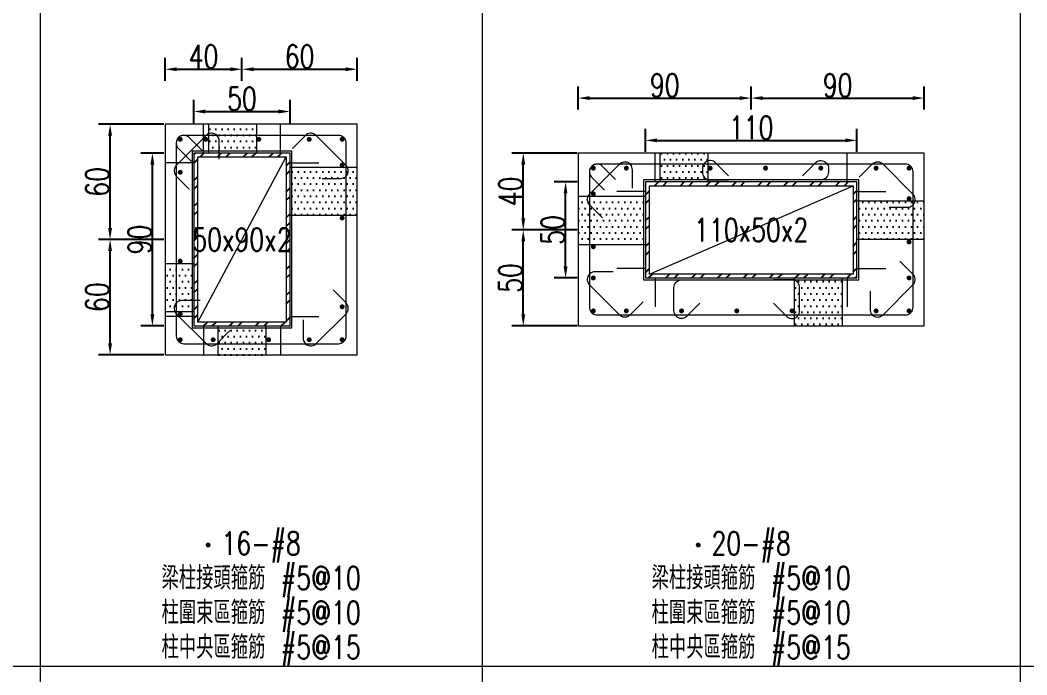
# Model space of a CAD drawing. Header units: millimetres. Extents: x 0 to 3905, y 0 to 8880.
# Drawn here: x 1440 to 1963, y 3643 to 3984 of the extents above; entities that cross this region are included whole.
import ezdxf
from ezdxf.enums import TextEntityAlignment as Align

# ---------------------------------------------------------------- set-up
doc = ezdxf.new("R2010")
doc.units = ezdxf.units.MM
doc.layers.get('DEFPOINTS').update_dxf_attribs({"color": 3})
for name, color, linetype in [('Hatch線', 6, 'Continuous'), ('TC-鋼粱', 132, 'Continuous'), ('主筋斷面', 2, 'Continuous'), ('文字-主筋根數', 7, 'Continuous'), ('文字-剪力筋 中央區', 7, 'Continuous'), ('文字-剪力筋-BC', 7, 'Continuous'), ('文字-剪力筋-圍束區', 7, 'Continuous'), ('文字-輔助字', 7, 'Continuous'), ('柱斷面線', 4, 'Continuous'), ('標註字', 4, 'Continuous'), ('箍筋線', 1, 'Continuous'), ('網格線', 7, 'Continuous'), ('鋼柱', 11, 'Continuous')]:
    doc.layers.add(name, color=color, linetype=linetype)
doc.styles.add('note', font='txt.shx', dxfattribs={"width": 0.75, "height": 12})
doc.styles.add('txt', font='txt.shx', dxfattribs={"height": 0.2, "bigfont": 'chineset.shx'})
doc.dimstyles.new('RCAD_DIM', dxfattribs={"dimtxt": 12, "dimasz": 6, "dimexe": 6, "dimexo": 0.625, "dimtad": 1, "dimdec": 0, "dimdsep": 46, "dimtxsty": 'note', "dimcen": 2.5, "dimclrd": 256, "dimclre": 256, "dimclrt": 256, "dimadec": 0, "dimazin": 0, "dimtfac": 1, "dimtmove": 0, "dimatfit": 3, "dimfxl": 0, "dimtolj": 1, "dimarcsym": 0})

# ---------------------------------------------------------------- blocks, each defined once
blk = doc.blocks.new('*D864')
at = {"layer": 'DEFPOINTS', "color": 0}
for p in [(1580, 3936.62), (1530, 3930), (1580, 3930)]:
    blk.add_point(p, dxfattribs=at)
at = {"layer": '標註字', "lineweight": -2}
for p, q in [((1530, 3930.62), (1530, 3942.62)), ((1580, 3930.62), (1580, 3942.62)), ((1536, 3936.62), (1574, 3936.62))]:
    blk.add_line(p, q, dxfattribs=at)
at = {"layer": '標註字'}
for points in [[(1536, 3937.62), (1536, 3935.62), (1530, 3936.62)], [(1574, 3935.62), (1574, 3937.62), (1580, 3936.62)]]:
    blk.add_solid(points, dxfattribs=at)
at = {"layer": '標註字', "insert": (1555, 3943.25), "char_height": 12, "attachment_point": 5, "style": 'note'}
blk.add_mtext('\\A1;50', dxfattribs=at)
blk = doc.blocks.new('*D865')
at = {"layer": 'DEFPOINTS', "color": 0}
for p in [(1508.38, 3915), (1515, 3915), (1515, 3825)]:
    blk.add_point(p, dxfattribs=at)
at = {"layer": '標註字', "lineweight": -2}
for p, q in [((1514.38, 3915), (1502.38, 3915)), ((1508.38, 3831), (1508.38, 3909)), ((1514.38, 3825), (1502.38, 3825))]:
    blk.add_line(p, q, dxfattribs=at)
at = {"layer": '標註字'}
for points in [[(1509.38, 3909), (1507.38, 3909), (1508.38, 3915)], [(1507.38, 3831), (1509.38, 3831), (1508.38, 3825)]]:
    blk.add_solid(points, dxfattribs=at)
at = {"layer": '標註字', "insert": (1501.75, 3870), "char_height": 12, "attachment_point": 5, "rotation": 90, "style": 'note'}
blk.add_mtext('\\A1;90', dxfattribs=at)
blk = doc.blocks.new('*D866')
at = {"layer": 'DEFPOINTS', "color": 0}
for p in [(1555, 3958.62), (1515, 3952), (1555, 3952)]:
    blk.add_point(p, dxfattribs=at)
at = {"layer": '標註字', "lineweight": -2}
for p, q in [((1515, 3952.62), (1515, 3964.62)), ((1555, 3952.62), (1555, 3964.62)), ((1521, 3958.62), (1549, 3958.62))]:
    blk.add_line(p, q, dxfattribs=at)
at = {"layer": '標註字'}
for points in [[(1521, 3959.62), (1521, 3957.62), (1515, 3958.62)], [(1549, 3957.62), (1549, 3959.62), (1555, 3958.62)]]:
    blk.add_solid(points, dxfattribs=at)
at = {"layer": '標註字', "insert": (1535, 3965.25), "char_height": 12, "attachment_point": 5, "style": 'note'}
blk.add_mtext('\\A1;40', dxfattribs=at)
blk = doc.blocks.new('*D867')
at = {"layer": 'DEFPOINTS', "color": 0}
for p in [(1615, 3958.62), (1555, 3952), (1615, 3952)]:
    blk.add_point(p, dxfattribs=at)
at = {"layer": '標註字', "lineweight": -2}
for p, q in [((1555, 3952.62), (1555, 3964.62)), ((1615, 3952.62), (1615, 3964.62)), ((1561, 3958.62), (1609, 3958.62))]:
    blk.add_line(p, q, dxfattribs=at)
at = {"layer": '標註字'}
for points in [[(1561, 3959.62), (1561, 3957.62), (1555, 3958.62)], [(1609, 3957.62), (1609, 3959.62), (1615, 3958.62)]]:
    blk.add_solid(points, dxfattribs=at)
at = {"layer": '標註字', "insert": (1585, 3965.25), "char_height": 12, "attachment_point": 5, "style": 'note'}
blk.add_mtext('\\A1;60', dxfattribs=at)
blk = doc.blocks.new('*D868')
at = {"layer": 'DEFPOINTS', "color": 0}
for p in [(1486.38, 3870), (1515, 3870), (1515, 3810)]:
    blk.add_point(p, dxfattribs=at)
at = {"layer": '標註字', "lineweight": -2}
for p, q in [((1514.38, 3870), (1480.38, 3870)), ((1486.38, 3816), (1486.38, 3864)), ((1514.38, 3810), (1480.38, 3810))]:
    blk.add_line(p, q, dxfattribs=at)
at = {"layer": '標註字'}
for points in [[(1487.38, 3864), (1485.38, 3864), (1486.38, 3870)], [(1485.38, 3816), (1487.38, 3816), (1486.38, 3810)]]:
    blk.add_solid(points, dxfattribs=at)
at = {"layer": '標註字', "insert": (1479.75, 3840), "char_height": 12, "attachment_point": 5, "rotation": 90, "style": 'note'}
blk.add_mtext('\\A1;60', dxfattribs=at)
blk = doc.blocks.new('*D869')
at = {"layer": 'DEFPOINTS', "color": 0}
for p in [(1486.38, 3930), (1515, 3930), (1515, 3870)]:
    blk.add_point(p, dxfattribs=at)
at = {"layer": '標註字', "lineweight": -2}
for p, q in [((1514.38, 3930), (1480.38, 3930)), ((1486.38, 3876), (1486.38, 3924)), ((1514.38, 3870), (1480.38, 3870))]:
    blk.add_line(p, q, dxfattribs=at)
at = {"layer": '標註字'}
for points in [[(1487.38, 3924), (1485.38, 3924), (1486.38, 3930)], [(1485.38, 3876), (1487.38, 3876), (1486.38, 3870)]]:
    blk.add_solid(points, dxfattribs=at)
at = {"layer": '標註字', "insert": (1479.75, 3900), "char_height": 12, "attachment_point": 5, "rotation": 90, "style": 'note'}
blk.add_mtext('\\A1;60', dxfattribs=at)
blk = doc.blocks.new('Circle_Filled')
at = {"const_width": 0.5}
blk.add_lwpolyline([(-0.25, 0, 1), (0.25, 0, 1)], format="xyb", close=True, dxfattribs=at)
blk = doc.blocks.new('*D996')
at = {"layer": 'DEFPOINTS', "color": 0}
for p in [(1875, 3921.62), (1765, 3915), (1875, 3915)]:
    blk.add_point(p, dxfattribs=at)
at = {"layer": '標註字', "lineweight": -2}
for p, q in [((1765, 3915.62), (1765, 3927.62)), ((1875, 3915.62), (1875, 3927.62)), ((1771, 3921.62), (1869, 3921.62))]:
    blk.add_line(p, q, dxfattribs=at)
at = {"layer": '標註字'}
for points in [[(1771, 3922.62), (1771, 3920.62), (1765, 3921.62)], [(1869, 3920.62), (1869, 3922.62), (1875, 3921.62)]]:
    blk.add_solid(points, dxfattribs=at)
at = {"layer": '標註字', "insert": (1820, 3928.25), "char_height": 12, "attachment_point": 5, "style": 'note'}
blk.add_mtext('\\A1;110', dxfattribs=at)
blk = doc.blocks.new('*D997')
at = {"layer": 'DEFPOINTS', "color": 0}
for p in [(1723.38, 3900), (1730, 3900), (1730, 3850)]:
    blk.add_point(p, dxfattribs=at)
at = {"layer": '標註字', "lineweight": -2}
for p, q in [((1729.38, 3900), (1717.38, 3900)), ((1723.38, 3856), (1723.38, 3894)), ((1729.38, 3850), (1717.38, 3850))]:
    blk.add_line(p, q, dxfattribs=at)
at = {"layer": '標註字'}
for points in [[(1724.38, 3894), (1722.38, 3894), (1723.38, 3900)], [(1722.38, 3856), (1724.38, 3856), (1723.38, 3850)]]:
    blk.add_solid(points, dxfattribs=at)
at = {"layer": '標註字', "insert": (1716.75, 3875), "char_height": 12, "attachment_point": 5, "rotation": 90, "style": 'note'}
blk.add_mtext('\\A1;50', dxfattribs=at)
blk = doc.blocks.new('*D998')
at = {"layer": 'DEFPOINTS', "color": 0}
for p in [(1820, 3943.62), (1730, 3937), (1820, 3937)]:
    blk.add_point(p, dxfattribs=at)
at = {"layer": '標註字', "lineweight": -2}
for p, q in [((1730, 3937.62), (1730, 3949.62)), ((1820, 3937.62), (1820, 3949.62)), ((1736, 3943.62), (1814, 3943.62))]:
    blk.add_line(p, q, dxfattribs=at)
at = {"layer": '標註字'}
for points in [[(1736, 3944.62), (1736, 3942.62), (1730, 3943.62)], [(1814, 3942.62), (1814, 3944.62), (1820, 3943.62)]]:
    blk.add_solid(points, dxfattribs=at)
at = {"layer": '標註字', "insert": (1775, 3950.25), "char_height": 12, "attachment_point": 5, "style": 'note'}
blk.add_mtext('\\A1;90', dxfattribs=at)
blk = doc.blocks.new('*D999')
at = {"layer": 'DEFPOINTS', "color": 0}
for p in [(1910, 3943.62), (1820, 3937), (1910, 3937)]:
    blk.add_point(p, dxfattribs=at)
at = {"layer": '標註字', "lineweight": -2}
for p, q in [((1820, 3937.62), (1820, 3949.62)), ((1910, 3937.62), (1910, 3949.62)), ((1826, 3943.62), (1904, 3943.62))]:
    blk.add_line(p, q, dxfattribs=at)
at = {"layer": '標註字'}
for points in [[(1826, 3944.62), (1826, 3942.62), (1820, 3943.62)], [(1904, 3942.62), (1904, 3944.62), (1910, 3943.62)]]:
    blk.add_solid(points, dxfattribs=at)
at = {"layer": '標註字', "insert": (1865, 3950.25), "char_height": 12, "attachment_point": 5, "style": 'note'}
blk.add_mtext('\\A1;90', dxfattribs=at)
blk = doc.blocks.new('*D1000')
at = {"layer": 'DEFPOINTS', "color": 0}
for p in [(1701.38, 3875), (1730, 3875), (1730, 3825)]:
    blk.add_point(p, dxfattribs=at)
at = {"layer": '標註字', "lineweight": -2}
for p, q in [((1729.38, 3875), (1695.38, 3875)), ((1701.38, 3831), (1701.38, 3869)), ((1729.38, 3825), (1695.38, 3825))]:
    blk.add_line(p, q, dxfattribs=at)
at = {"layer": '標註字'}
for points in [[(1702.38, 3869), (1700.38, 3869), (1701.38, 3875)], [(1700.38, 3831), (1702.38, 3831), (1701.38, 3825)]]:
    blk.add_solid(points, dxfattribs=at)
at = {"layer": '標註字', "insert": (1694.75, 3850), "char_height": 12, "attachment_point": 5, "rotation": 90, "style": 'note'}
blk.add_mtext('\\A1;50', dxfattribs=at)
blk = doc.blocks.new('*D1001')
at = {"layer": 'DEFPOINTS', "color": 0}
for p in [(1701.38, 3915), (1730, 3915), (1730, 3875)]:
    blk.add_point(p, dxfattribs=at)
at = {"layer": '標註字', "lineweight": -2}
for p, q in [((1729.38, 3915), (1695.38, 3915)), ((1701.38, 3881), (1701.38, 3909)), ((1729.38, 3875), (1695.38, 3875))]:
    blk.add_line(p, q, dxfattribs=at)
at = {"layer": '標註字'}
for points in [[(1702.38, 3909), (1700.38, 3909), (1701.38, 3915)], [(1700.38, 3881), (1702.38, 3881), (1701.38, 3875)]]:
    blk.add_solid(points, dxfattribs=at)
at = {"layer": '標註字', "insert": (1694.75, 3895), "char_height": 12, "attachment_point": 5, "rotation": 90, "style": 'note'}
blk.add_mtext('\\A1;40', dxfattribs=at)

msp = doc.modelspace()

# ---------------------------------------------------------------- hatches: boundary and pattern name
at = {"layer": 'Hatch線'}
h = msp.add_hatch(dxfattribs=at)
h.set_pattern_fill('ANSI32', color=256, style=0)
h.paths.add_polyline_path([(1530, 3825), (1580, 3825), (1580, 3915), (1530, 3915)], flags=17)
h.paths.add_polyline_path([(1532, 3827), (1532, 3913), (1578, 3913), (1578, 3827)])
h = msp.add_hatch(dxfattribs=at)
h.set_pattern_fill('ANSI32', color=256, style=0)
h.paths.add_polyline_path([(1765, 3850), (1875, 3850), (1875, 3900), (1765, 3900)], flags=17)
h.paths.add_polyline_path([(1767, 3852), (1767, 3898), (1873, 3898), (1873, 3852)])
at = {"layer": 'TC-鋼粱'}
h = msp.add_hatch(dxfattribs=at)
h.set_pattern_fill('DOTS', color=256, scale=2, style=0)
h.paths.add_polyline_path([(1562.5, 3930), (1537.5, 3930), (1537.5, 3915), (1562.5, 3915)], flags=17)
h = msp.add_hatch(dxfattribs=at)
h.set_pattern_fill('DOTS', color=256, scale=2, style=0)
h.paths.add_polyline_path([(1797.36, 3915), (1772.36, 3915), (1772.36, 3900), (1797.36, 3900)], flags=17)
h = msp.add_hatch(dxfattribs=at)
h.set_pattern_fill('DOTS', color=256, scale=2, style=0)
h.paths.add_polyline_path([(1615, 3882.49), (1615, 3907.49), (1580, 3907.49), (1580, 3882.49)], flags=17)
h = msp.add_hatch(dxfattribs=at)
h.set_pattern_fill('DOTS', color=256, scale=2, style=0)
h.paths.add_polyline_path([(1730, 3892.5), (1730, 3867.5), (1765, 3867.5), (1765, 3892.5)], flags=17)
h = msp.add_hatch(dxfattribs=at)
h.set_pattern_fill('DOTS', color=256, scale=2, style=0)
h.paths.add_polyline_path([(1910, 3869.99), (1910, 3889.99), (1875, 3889.99), (1875, 3869.99)], flags=17)
h = msp.add_hatch(dxfattribs=at)
h.set_pattern_fill('DOTS', color=256, scale=2, style=0)
h.paths.add_polyline_path([(1515, 3857.5), (1515, 3832.5), (1530, 3832.5), (1530, 3857.5)], flags=17)
h = msp.add_hatch(dxfattribs=at)
h.set_pattern_fill('DOTS', color=256, scale=2, style=0)
h.paths.add_polyline_path([(1842.5, 3825), (1867.5, 3825), (1867.5, 3850), (1842.5, 3850)], flags=17)
h = msp.add_hatch(dxfattribs=at)
h.set_pattern_fill('DOTS', color=256, scale=2, style=0)
h.paths.add_polyline_path([(1542.64, 3810), (1567.64, 3810), (1567.64, 3825), (1542.64, 3825)], flags=17)

# ---------------------------------------------------------------- linework, layer by layer
at = {"layer": 'DEFPOINTS', "lineweight": 5}
for points in [[(1535, 3915), (1535, 3930)], [(1575, 3915), (1575, 3930)], [(1530, 3824), (1581, 3824), (1581, 3916), (1529, 3916), (1529, 3824), (1530, 3824)], [(1770, 3900), (1770, 3915)], [(1870, 3900), (1870, 3915)], [(1530, 3910), (1515, 3910)], [(1532, 3827), (1578, 3913)], [(1580, 3910), (1595, 3910)], [(1765, 3849), (1876, 3849), (1876, 3901), (1764, 3901), (1764, 3849), (1765, 3849)], [(1767, 3852), (1873, 3898)], [(1765, 3895), (1750, 3895)], [(1875, 3895), (1890, 3895)], [(1765, 3855), (1750, 3855)], [(1875, 3855), (1890, 3855)], [(1770, 3850), (1770, 3835)], [(1870, 3850), (1870, 3835)], [(1530, 3830), (1515, 3830)], [(1580, 3830), (1595, 3830)], [(1535, 3825), (1535, 3810)], [(1575, 3825), (1575, 3810)]]:
    msp.add_lwpolyline(points, dxfattribs=at)
at = {"layer": 'TC-鋼粱', "lineweight": 5}
for points in [[(1537.5, 3930), (1537.5, 3915)], [(1562.5, 3930), (1562.5, 3915)], [(1772.36, 3915), (1772.36, 3900)], [(1797.36, 3915), (1797.36, 3900)], [(1615, 3907.49), (1580, 3907.49)], [(1730, 3892.5), (1765, 3892.5)], [(1910, 3889.99), (1875, 3889.99)], [(1615, 3882.49), (1580, 3882.49)], [(1730, 3867.5), (1765, 3867.5)], [(1910, 3869.99), (1875, 3869.99)], [(1515, 3857.5), (1530, 3857.5)], [(1842.5, 3825), (1842.5, 3850)], [(1867.5, 3825), (1867.5, 3850)], [(1515, 3832.5), (1530, 3832.5)], [(1542.64, 3810), (1542.64, 3825)], [(1567.64, 3810), (1567.64, 3825)]]:
    msp.add_lwpolyline(points, dxfattribs=at)
at = {"layer": '柱斷面線', "lineweight": 5}
for points in [[(1515, 3810), (1615, 3810), (1615, 3930), (1515, 3930), (1515, 3810)], [(1730, 3825), (1910, 3825), (1910, 3915), (1730, 3915), (1730, 3825)]]:
    msp.add_lwpolyline(points, dxfattribs=at)
at = {"layer": '箍筋線', "lineweight": 5}
for points in [[(1543.19, 3911.81), (1543.19, 3921.35), (1543.13, 3922.02), (1542.96, 3922.66), (1542.69, 3923.27), (1542.32, 3923.83), (1541.86, 3924.32), (1541.33, 3924.72), (1540.73, 3925.02), (1540.1, 3925.23), (1539.43, 3925.32), (1538.77, 3925.3), (1538.11, 3925.17), (1537.49, 3924.93), (1536.91, 3924.59), (1536.4, 3924.16), (1520.84, 3908.6), (1520.39, 3908.07), (1520.05, 3907.47), (1519.81, 3906.82), (1519.69, 3906.13), (1519.69, 3905.44), (1519.81, 3904.76), (1520.05, 3904.11), (1520.39, 3903.51), (1520.84, 3902.98), (1527.58, 3896.23)], [(1534.33, 3916.29), (1527.58, 3923.04), (1527.07, 3923.47), (1526.49, 3923.81), (1525.87, 3924.05), (1525.22, 3924.18), (1524.55, 3924.2), (1523.89, 3924.11), (1523.25, 3923.9), (1522.66, 3923.6), (1522.12, 3923.19), (1521.66, 3922.71), (1521.29, 3922.15), (1521.02, 3921.54), (1520.85, 3920.9), (1520.79, 3920.23), (1520.79, 3819.77), (1520.86, 3819.08), (1521.03, 3818.41), (1521.33, 3817.78), (1521.72, 3817.21), (1522.21, 3816.72), (1522.78, 3816.33), (1523.41, 3816.03), (1524.08, 3815.86), (1524.77, 3815.79), (1605.23, 3815.79), (1605.92, 3815.86), (1606.59, 3816.03), (1607.22, 3816.33), (1607.79, 3816.72), (1608.28, 3817.21), (1608.67, 3817.78), (1608.97, 3818.41), (1609.14, 3819.08), (1609.21, 3819.77), (1609.21, 3920.23), (1609.14, 3920.92), (1608.97, 3921.59), (1608.67, 3922.22), (1608.28, 3922.79), (1607.79, 3923.28), (1607.22, 3923.67), (1606.59, 3923.97), (1605.92, 3924.14), (1605.23, 3924.21), (1524.77, 3924.21), (1524.1, 3924.15), (1523.46, 3923.98), (1522.85, 3923.71), (1522.29, 3923.34), (1521.81, 3922.88), (1521.4, 3922.34), (1521.1, 3921.75), (1520.89, 3921.11), (1520.8, 3920.45), (1520.82, 3919.78), (1520.95, 3919.13), (1521.19, 3918.51), (1521.53, 3917.93), (1521.96, 3917.42), (1528.71, 3910.67)], [(1596.81, 3901.81), (1606.35, 3901.81), (1607.02, 3901.87), (1607.66, 3902.04), (1608.27, 3902.31), (1608.83, 3902.68), (1609.32, 3903.14), (1609.72, 3903.67), (1610.02, 3904.27), (1610.23, 3904.9), (1610.32, 3905.57), (1610.3, 3906.23), (1610.17, 3906.89), (1609.93, 3907.51), (1609.59, 3908.09), (1609.16, 3908.6), (1593.6, 3924.16), (1593.07, 3924.61), (1592.47, 3924.95), (1591.82, 3925.19), (1591.13, 3925.31), (1590.44, 3925.31), (1589.76, 3925.19), (1589.11, 3924.95), (1588.51, 3924.61), (1587.98, 3924.16), (1581.23, 3917.42)], [(1758.19, 3896.81), (1758.19, 3906.35), (1758.13, 3907.02), (1757.96, 3907.66), (1757.69, 3908.27), (1757.32, 3908.83), (1756.86, 3909.32), (1756.33, 3909.72), (1755.73, 3910.02), (1755.1, 3910.23), (1754.43, 3910.32), (1753.77, 3910.3), (1753.11, 3910.17), (1752.49, 3909.93), (1751.91, 3909.59), (1751.4, 3909.16), (1735.84, 3893.6), (1735.39, 3893.07), (1735.05, 3892.47), (1734.81, 3891.82), (1734.69, 3891.13), (1734.69, 3890.44), (1734.81, 3889.76), (1735.05, 3889.11), (1735.39, 3888.51), (1735.84, 3887.98), (1742.58, 3881.23)], [(1749.33, 3901.29), (1742.58, 3908.04), (1742.07, 3908.47), (1741.49, 3908.81), (1740.87, 3909.05), (1740.22, 3909.18), (1739.55, 3909.2), (1738.89, 3909.11), (1738.25, 3908.9), (1737.66, 3908.6), (1737.12, 3908.19), (1736.66, 3907.71), (1736.29, 3907.15), (1736.02, 3906.54), (1735.85, 3905.9), (1735.79, 3905.23), (1735.79, 3834.77), (1735.86, 3834.08), (1736.03, 3833.41), (1736.33, 3832.78), (1736.72, 3832.21), (1737.21, 3831.72), (1737.78, 3831.33), (1738.41, 3831.03), (1739.08, 3830.86), (1739.77, 3830.79), (1900.23, 3830.79), (1900.92, 3830.86), (1901.59, 3831.03), (1902.22, 3831.33), (1902.79, 3831.72), (1903.28, 3832.21), (1903.67, 3832.78), (1903.97, 3833.41), (1904.14, 3834.08), (1904.21, 3834.77), (1904.21, 3905.23), (1904.14, 3905.92), (1903.97, 3906.59), (1903.67, 3907.22), (1903.28, 3907.79), (1902.79, 3908.28), (1902.22, 3908.67), (1901.59, 3908.97), (1900.92, 3909.14), (1900.23, 3909.21), (1739.77, 3909.21), (1739.1, 3909.15), (1738.46, 3908.98), (1737.85, 3908.71), (1737.29, 3908.34), (1736.81, 3907.88), (1736.4, 3907.34), (1736.1, 3906.75), (1735.89, 3906.11), (1735.8, 3905.45), (1735.82, 3904.78), (1735.95, 3904.13), (1736.19, 3903.51), (1736.53, 3902.93), (1736.96, 3902.42), (1743.71, 3895.67)], [(1808.19, 3903.2), (1801.44, 3909.95), (1800.93, 3910.38), (1800.35, 3910.72), (1799.73, 3910.96), (1799.07, 3911.09), (1798.41, 3911.11), (1797.74, 3911.02), (1797.11, 3910.81), (1796.51, 3910.51), (1795.98, 3910.1), (1795.52, 3909.62), (1795.15, 3909.06), (1794.88, 3908.45), (1794.71, 3907.81), (1794.65, 3907.14), (1794.65, 3904.97), (1794.71, 3904.28), (1794.89, 3903.62), (1795.19, 3902.99), (1795.58, 3902.42), (1796.07, 3901.93), (1796.64, 3901.53), (1797.27, 3901.24), (1797.94, 3901.06), (1798.63, 3901), (1808.17, 3901)], [(1846.65, 3903.2), (1853.4, 3909.95), (1853.91, 3910.38), (1854.49, 3910.72), (1855.11, 3910.96), (1855.76, 3911.09), (1856.43, 3911.11), (1857.09, 3911.02), (1857.73, 3910.81), (1858.32, 3910.51), (1858.86, 3910.1), (1859.32, 3909.62), (1859.69, 3909.06), (1859.96, 3908.45), (1860.13, 3907.81), (1860.18, 3907.14), (1860.18, 3904.97), (1860.12, 3904.28), (1859.95, 3903.62), (1859.65, 3902.99), (1859.25, 3902.42), (1858.76, 3901.93), (1858.2, 3901.53), (1857.57, 3901.24), (1856.9, 3901.06), (1856.21, 3901), (1846.67, 3901)], [(1891.81, 3886.81), (1901.35, 3886.81), (1902.02, 3886.87), (1902.66, 3887.04), (1903.27, 3887.31), (1903.83, 3887.68), (1904.32, 3888.14), (1904.72, 3888.67), (1905.02, 3889.27), (1905.23, 3889.9), (1905.32, 3890.57), (1905.3, 3891.23), (1905.17, 3891.89), (1904.93, 3892.51), (1904.59, 3893.09), (1904.16, 3893.6), (1888.6, 3909.16), (1888.07, 3909.61), (1887.47, 3909.95), (1886.82, 3910.19), (1886.13, 3910.31), (1885.44, 3910.31), (1884.76, 3910.19), (1884.11, 3909.95), (1883.51, 3909.61), (1882.98, 3909.16), (1876.23, 3902.42)], [(1881.81, 3843.19), (1881.81, 3833.65), (1881.87, 3832.98), (1882.04, 3832.34), (1882.31, 3831.73), (1882.68, 3831.17), (1883.14, 3830.68), (1883.67, 3830.28), (1884.27, 3829.98), (1884.9, 3829.77), (1885.57, 3829.68), (1886.23, 3829.7), (1886.89, 3829.83), (1887.51, 3830.07), (1888.09, 3830.41), (1888.6, 3830.84), (1904.16, 3846.4), (1904.61, 3846.93), (1904.95, 3847.53), (1905.19, 3848.18), (1905.31, 3848.87), (1905.31, 3849.56), (1905.19, 3850.24), (1904.95, 3850.89), (1904.61, 3851.49), (1904.16, 3852.02), (1897.42, 3858.77)], [(1748.19, 3853.19), (1738.65, 3853.19), (1737.98, 3853.13), (1737.34, 3852.96), (1736.73, 3852.69), (1736.17, 3852.32), (1735.68, 3851.86), (1735.28, 3851.33), (1734.98, 3850.73), (1734.77, 3850.1), (1734.68, 3849.43), (1734.7, 3848.77), (1734.83, 3848.11), (1735.07, 3847.49), (1735.41, 3846.91), (1735.84, 3846.4), (1751.4, 3830.84), (1751.93, 3830.39), (1752.53, 3830.05), (1753.18, 3829.81), (1753.87, 3829.69), (1754.56, 3829.69), (1755.24, 3829.81), (1755.89, 3830.05), (1756.49, 3830.39), (1757.02, 3830.84), (1763.77, 3837.58)], [(1793.3, 3836.8), (1786.55, 3830.05), (1786.04, 3829.62), (1785.47, 3829.28), (1784.84, 3829.04), (1784.19, 3828.91), (1783.52, 3828.89), (1782.86, 3828.98), (1782.22, 3829.19), (1781.63, 3829.49), (1781.09, 3829.9), (1780.64, 3830.38), (1780.26, 3830.94), (1779.99, 3831.55), (1779.82, 3832.19), (1779.77, 3832.86), (1779.77, 3845.02), (1779.83, 3845.72), (1780.01, 3846.38), (1780.3, 3847.01), (1780.7, 3847.58), (1781.19, 3848.07), (1781.76, 3848.47), (1782.38, 3848.76), (1783.05, 3848.94), (1783.74, 3849), (1793.28, 3849)], [(1831.67, 3836.8), (1838.42, 3830.05), (1838.93, 3829.62), (1839.5, 3829.28), (1840.13, 3829.04), (1840.78, 3828.91), (1841.45, 3828.89), (1842.11, 3828.98), (1842.75, 3829.19), (1843.34, 3829.49), (1843.88, 3829.9), (1844.34, 3830.38), (1844.71, 3830.94), (1844.98, 3831.55), (1845.15, 3832.19), (1845.2, 3832.86), (1845.2, 3845.02), (1845.14, 3845.72), (1844.96, 3846.38), (1844.67, 3847.01), (1844.27, 3847.58), (1843.78, 3848.07), (1843.22, 3848.47), (1842.59, 3848.76), (1841.92, 3848.94), (1841.23, 3849), (1831.69, 3849)], [(1586.81, 3828.19), (1586.81, 3818.65), (1586.87, 3817.98), (1587.04, 3817.34), (1587.31, 3816.73), (1587.68, 3816.17), (1588.14, 3815.68), (1588.67, 3815.28), (1589.27, 3814.98), (1589.9, 3814.77), (1590.57, 3814.68), (1591.23, 3814.7), (1591.89, 3814.83), (1592.51, 3815.07), (1593.09, 3815.41), (1593.6, 3815.84), (1609.16, 3831.4), (1609.61, 3831.93), (1609.95, 3832.53), (1610.19, 3833.18), (1610.31, 3833.87), (1610.31, 3834.56), (1610.19, 3835.24), (1609.95, 3835.89), (1609.61, 3836.49), (1609.16, 3837.02), (1602.42, 3843.77)], [(1533.19, 3838.19), (1523.65, 3838.19), (1522.98, 3838.13), (1522.34, 3837.96), (1521.73, 3837.69), (1521.17, 3837.32), (1520.68, 3836.86), (1520.28, 3836.33), (1519.98, 3835.73), (1519.77, 3835.1), (1519.68, 3834.43), (1519.7, 3833.77), (1519.83, 3833.11), (1520.07, 3832.49), (1520.41, 3831.91), (1520.84, 3831.4), (1536.4, 3815.84), (1536.93, 3815.39), (1537.53, 3815.05), (1538.18, 3814.81), (1538.87, 3814.69), (1539.56, 3814.69), (1540.24, 3814.81), (1540.89, 3815.05), (1541.49, 3815.39), (1542.02, 3815.84), (1548.77, 3822.58)]]:
    msp.add_lwpolyline(points, dxfattribs=at)
at = {"layer": '網格線', "lineweight": 5}
for points in [[(1450, 4020), (1450, 3648)], [(1680, 4020), (1680, 3648)], [(1960, 4020), (1960, 3648)], [(1180, 3648), (1450, 3648)], [(1450, 3648), (1680, 3648)], [(1450, 3648), (1450, 3618)], [(1680, 3648), (1960, 3648)], [(1680, 3648), (1680, 3618)], [(1960, 3648), (2220, 3648)], [(1960, 3648), (1960, 3618)]]:
    msp.add_lwpolyline(points, dxfattribs=at)
at = {"layer": '鋼柱', "lineweight": 5}
for points in [[(1530, 3825), (1580, 3825), (1580, 3915), (1530, 3915), (1530, 3825)], [(1532, 3827), (1532, 3913), (1578, 3913), (1578, 3827), (1532, 3827)], [(1765, 3850), (1875, 3850), (1875, 3900), (1765, 3900), (1765, 3850)], [(1767, 3852), (1767, 3898), (1873, 3898), (1873, 3852), (1767, 3852)]]:
    msp.add_lwpolyline(points, dxfattribs=at)

# ---------------------------------------------------------------- block references
at = {"layer": '主筋斷面', "lineweight": 5, "xscale": 2.539999961853027, "yscale": 2.539999961853027}
for p in [(1522.86, 3922.14), (1536.23, 3922.14), (1563.77, 3922.14), (1590, 3922.14), (1607.14, 3922.14), (1607.14, 3908.76), (1737.86, 3907.14), (1755, 3907.14), (1798.63, 3907.14), (1827.42, 3907.14), (1856.21, 3907.14), (1885, 3907.14), (1902.14, 3907.14), (1522.86, 3905), (1737.86, 3893.77), (1902.14, 3891.26), (1607.14, 3881.22), (1737.86, 3866.23), (1902.14, 3868.72), (1522.86, 3858.77), (1737.86, 3850), (1902.14, 3850), (1607.14, 3835), (1522.86, 3831.23), (1737.86, 3832.86), (1755, 3832.86), (1783.74, 3832.86), (1812.49, 3832.86), (1841.23, 3832.86), (1885, 3832.86), (1902.14, 3832.86), (1522.86, 3817.86), (1540, 3817.86), (1568.91, 3817.86), (1590, 3817.86), (1607.14, 3817.86), (1537.42, 3711), (1792.42, 3711)]:
    msp.add_blockref('Circle_Filled', p, dxfattribs=at)

# ---------------------------------------------------------------- texts
at = {"layer": '文字-主筋根數', "style": 'txt', "width": 0.75}
for s, p in [('16-#8', (1565, 3711)), ('20-#8', (1820, 3711))]:
    msp.add_text(s, height=12, dxfattribs=at).set_placement(p, align=Align.MIDDLE)
at = {"layer": '文字-剪力筋 中央區', "style": 'txt', "width": 0.75}
for p in [(1565, 3657), (1820, 3657)]:
    msp.add_text('柱中央區箍筋 #5@15', height=12, dxfattribs=at).set_placement(p, align=Align.MIDDLE)
at = {"layer": '文字-剪力筋-BC', "style": 'txt', "width": 0.75}
for p in [(1565, 3693), (1820, 3693)]:
    msp.add_text('梁柱接頭箍筋 #5@10', height=12, dxfattribs=at).set_placement(p, align=Align.MIDDLE)
at = {"layer": '文字-剪力筋-圍束區', "style": 'txt', "width": 0.75}
for p in [(1565, 3675), (1820, 3675)]:
    msp.add_text('柱圍束區箍筋 #5@10', height=12, dxfattribs=at).set_placement(p, align=Align.MIDDLE)
at = {"layer": '文字-輔助字', "style": 'txt', "width": 0.75}
for s, p in [('110x50x2', (1820, 3875)), ('50x90x2', (1555, 3870))]:
    msp.add_text(s, height=12, dxfattribs=at).set_placement(p, align=Align.MIDDLE)

# ---------------------------------------------------------------- dimensions: what is measured, and where the dimension line sits
at = {"layer": '標註字'}
for base, p1, p2, picture, middle in [((1555, 3958.62), (1515, 3952), (1555, 3952), '*D866', (1535, 3965.25)), ((1615, 3958.62), (1555, 3952), (1615, 3952), '*D867', (1585, 3965.25)), ((1820, 3943.62), (1730, 3937), (1820, 3937), '*D998', (1775, 3950.25)), ((1910, 3943.62), (1820, 3937), (1910, 3937), '*D999', (1865, 3950.25)), ((1580, 3936.62), (1530, 3930), (1580, 3930), '*D864', (1555, 3943.25)), ((1875, 3921.62), (1765, 3915), (1875, 3915), '*D996', (1820, 3928.25))]:
    dim = msp.add_linear_dim(base=base, p1=p1, p2=p2, dimstyle='RCAD_DIM', dxfattribs=at)
    dim.commit()
    dim.dimension.update_dxf_attribs({"geometry": picture, "text_midpoint": middle})
for base, p1, p2, picture, middle in [((1486.38, 3930), (1515, 3870), (1515, 3930), '*D869', (1479.75, 3900)), ((1508.38, 3915), (1515, 3825), (1515, 3915), '*D865', (1501.75, 3870)), ((1701.38, 3915), (1730, 3875), (1730, 3915), '*D1001', (1694.75, 3895)), ((1723.38, 3900), (1730, 3850), (1730, 3900), '*D997', (1716.75, 3875)), ((1701.38, 3875), (1730, 3825), (1730, 3875), '*D1000', (1694.75, 3850)), ((1486.38, 3870), (1515, 3810), (1515, 3870), '*D868', (1479.75, 3840))]:
    dim = msp.add_linear_dim(base=base, p1=p1, p2=p2, angle=90, dimstyle='RCAD_DIM', dxfattribs=at)
    dim.commit()
    dim.dimension.update_dxf_attribs({"geometry": picture, "text_midpoint": middle})

doc.saveas('drawing.dxf')
